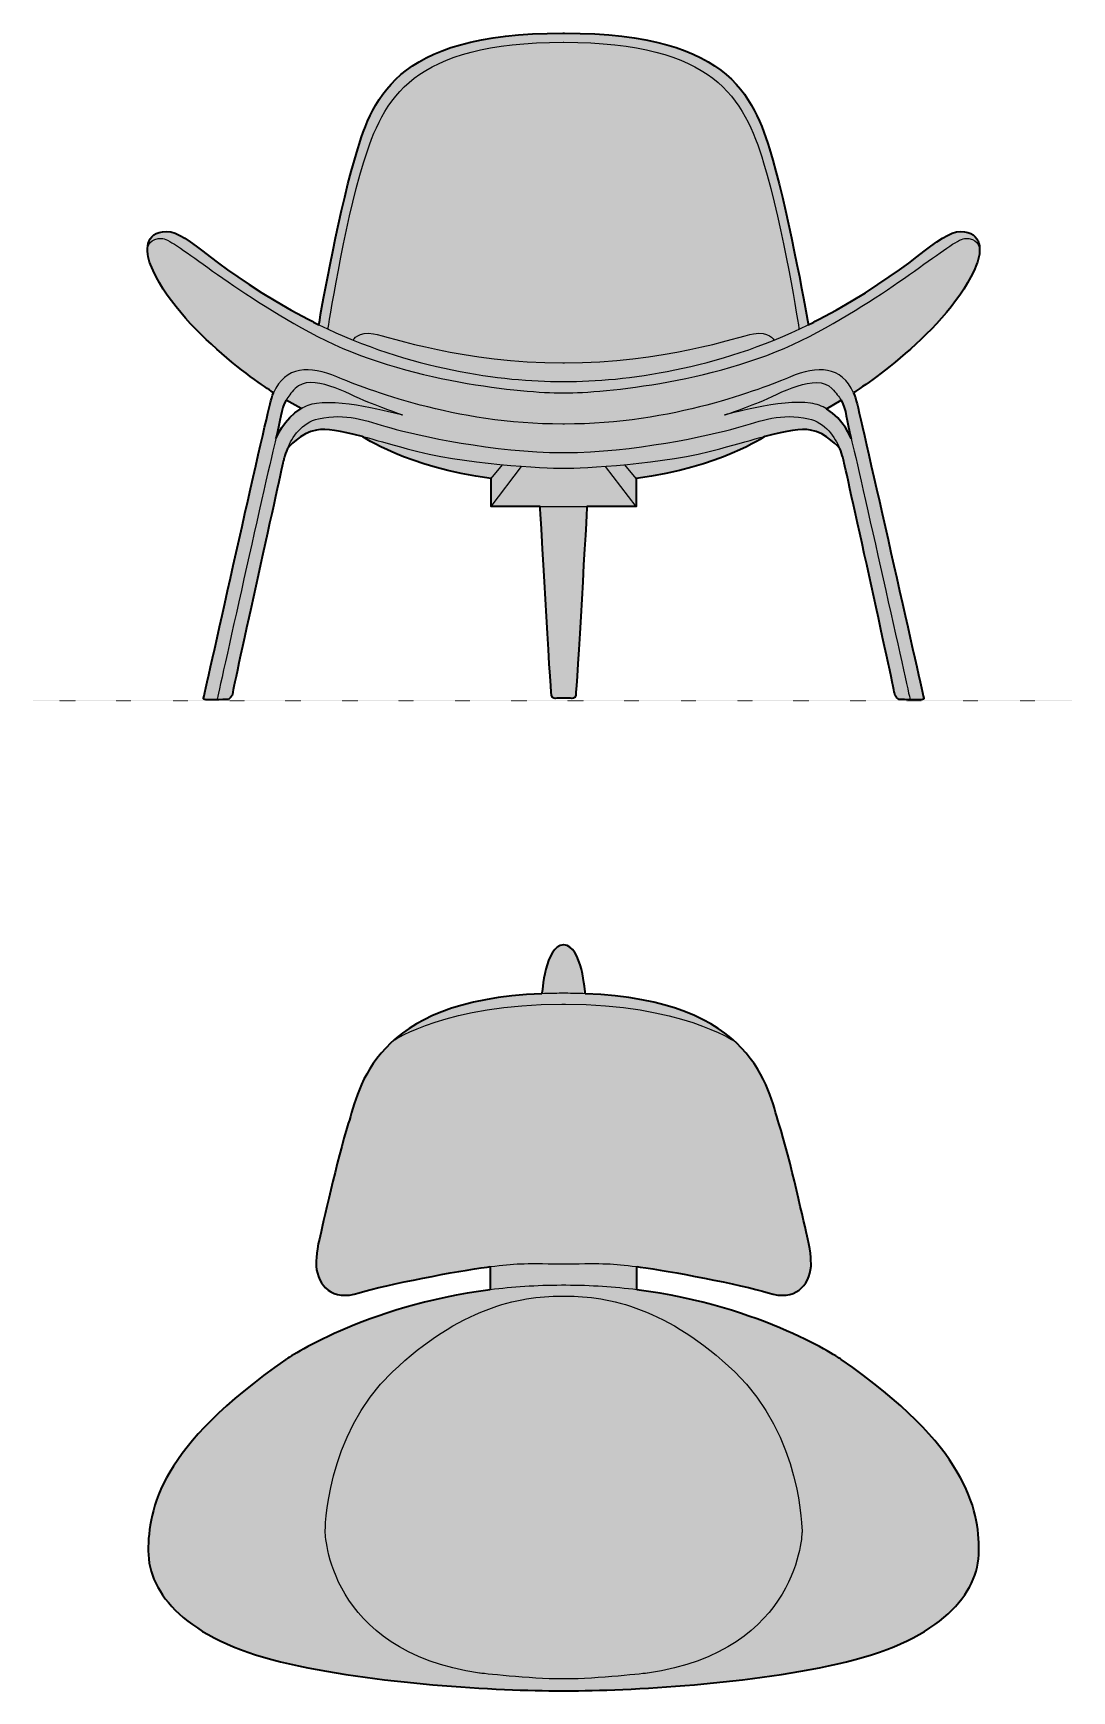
# Model space of a CAD drawing. Header units: millimetres. Extents: x 0 to 2404, y -1096 to 749.
# Drawn here: x 0 to 1149, y -1096 to 738 of the extents above; entities that cross this region are included whole.
import ezdxf

# ---------------------------------------------------------------- set-up
doc = ezdxf.new("R2010")
doc.units = ezdxf.units.MM
doc.linetypes.add('Dots', pattern=[1, 0, -1])
doc.layers.add('Blocks', color=7, linetype='Continuous')
doc.layers.add('Blocks$Fill', color=7, linetype='Continuous', true_color=0xffffff)
for name, color, linetype, lineweight, true_color in [('Blocks$Inner', 7, 'Continuous', 25, 0x007f00), ('Blocks$Outline', 7, 'Continuous', 35, 0xff3f3f), ('Groud', 7, 'Dots', 25, 0x243775)]:
    doc.layers.add(name, color=color, linetype=linetype, lineweight=lineweight, true_color=true_color)

# ---------------------------------------------------------------- blocks, each defined once
blk = doc.blocks.new('CH07 Front')
at = {"layer": 'Blocks$Fill', "extrusion": (0, 0, -1)}
h = blk.add_hatch(color=256, dxfattribs=at)
h.paths.add_polyline_path([(32.11, 34.08), (32.11, 34.08), (32.11, 34.08), (32.12, 34.08), (32.14, 34.1), (32.23, 34.16), (32.58, 34.39), (33.83, 35.26), (34.69, 35.89), (35.66, 36.63), (36.72, 37.48), (37.84, 38.42), (39, 39.45), (39.58, 39.99), (40.16, 40.56), (40.74, 41.14), (41.3, 41.73), (41.86, 42.34), (42.4, 42.96), (42.92, 43.6), (43.41, 44.25), (43.89, 44.9), (44.11, 45.24), (44.33, 45.57), (44.54, 45.91), (44.74, 46.24), (44.94, 46.58), (45.12, 46.93), (45.29, 47.27), (45.46, 47.61), (45.61, 47.96), (45.75, 48.3), (45.8, 48.43), (45.85, 48.57), (45.89, 48.71), (45.93, 48.85), (45.97, 49), (46, 49.14), (46.03, 49.29), (46.04, 49.37), (46.05, 49.45), (46.06, 49.52), (46.06, 49.6), (46.07, 49.67), (46.08, 49.75), (46.08, 49.83), (46.08, 49.9), (46.08, 49.98), (46.08, 50.05), (46.07, 50.13), (46.07, 50.2), (46.06, 50.27), (46.05, 50.35), (46.04, 50.42), (46.03, 50.49), (46.01, 50.56), (45.99, 50.63), (45.97, 50.7), (45.96, 50.73), (45.95, 50.77), (45.94, 50.8), (45.93, 50.83), (45.92, 50.87), (45.9, 50.9), (45.89, 50.93), (45.87, 50.96), (45.86, 50.99), (45.84, 51.03), (45.82, 51.06), (45.81, 51.09), (45.79, 51.12), (45.77, 51.15), (45.75, 51.18), (45.73, 51.2), (45.71, 51.23), (45.69, 51.26), (45.67, 51.29), (45.64, 51.32), (45.62, 51.34), (45.6, 51.37), (45.57, 51.39), (45.55, 51.42), (45.52, 51.44), (45.49, 51.47), (45.46, 51.49), (45.44, 51.52), (45.41, 51.54), (45.38, 51.56), (45.35, 51.58), (45.31, 51.6), (45.28, 51.62), (45.25, 51.64), (45.21, 51.66), (45.18, 51.68), (45.14, 51.7), (45.11, 51.72), (45.07, 51.74), (45.03, 51.75), (44.99, 51.77), (44.95, 51.78), (44.91, 51.8), (44.87, 51.81), (44.83, 51.82), (44.79, 51.84), (44.74, 51.85), (44.7, 51.86), (44.65, 51.87), (44.61, 51.88), (44.56, 51.89), (44.51, 51.9), (44.41, 51.91), (44.31, 51.92), (44.2, 51.93), (44.09, 51.94), (43.98, 51.94), (43.92, 51.94), (43.86, 51.93), (43.8, 51.93), (43.74, 51.92), (43.68, 51.92), (43.62, 51.91), (43.56, 51.9), (43.51, 51.89), (43.45, 51.88), (43.39, 51.86), (43.32, 51.85), (43.26, 51.83), (43.2, 51.81), (43.14, 51.79), (43.08, 51.77), (43.02, 51.74), (42.89, 51.69), (42.77, 51.64), (42.64, 51.58), (42.5, 51.51), (42.37, 51.44), (42.23, 51.36), (42.09, 51.28), (41.95, 51.19), (41.66, 51), (41.35, 50.79), (40.68, 50.31), (37.21, 47.71), (36.08, 46.91), (34.82, 46.06), (33.42, 45.16), (31.88, 44.22), (30.18, 43.24), (28.3, 42.23), (27.1, 41.62), (25.84, 48.3), (24.57, 54.27), (23.87, 57.21), (23.51, 58.59), (23.16, 59.86), (22.79, 61.09), (22.4, 62.33), (22.18, 62.95), (21.95, 63.57), (21.69, 64.19), (21.56, 64.49), (21.41, 64.8), (21.27, 65.1), (21.11, 65.4), (20.95, 65.7), (20.78, 66), (20.6, 66.29), (20.42, 66.59), (20.22, 66.88), (20.02, 67.16), (19.8, 67.45), (19.58, 67.73), (19.35, 68), (19.1, 68.28), (18.85, 68.54), (18.58, 68.81), (18.3, 69.07), (18.01, 69.32), (17.71, 69.58), (17.39, 69.82), (17.06, 70.06), (16.72, 70.3), (16.36, 70.53), (15.99, 70.75), (15.61, 70.97), (15.21, 71.18), (14.79, 71.39), (14.36, 71.59), (13.91, 71.78), (13.44, 71.97), (12.96, 72.15), (12.46, 72.32), (11.95, 72.48), (11.41, 72.64), (10.86, 72.78), (10.29, 72.92), (9.69, 73.06), (9.08, 73.18), (8.45, 73.29), (7.8, 73.4), (7.13, 73.49), (6.44, 73.58), (4.99, 73.73), (3.45, 73.83), (1.81, 73.9), (0.09, 73.92), (0.09, 73.92), (0.09, 73.92), (0.09, 73.92), (0.09, 73.92), (0.09, 73.92), (0.08, 73.92), (0.06, 73.92), (-0.01, 73.92), (-0.08, 73.92), (-0.1, 73.92), (-0.11, 73.92), (-0.11, 73.92), (-0.11, 73.92), (-0.11, 73.92), (-0.11, 73.92), (-0.11, 73.92), (-1.84, 73.9), (-3.47, 73.83), (-5.01, 73.73), (-6.46, 73.58), (-7.15, 73.49), (-7.82, 73.4), (-8.47, 73.29), (-9.1, 73.18), (-9.72, 73.06), (-10.31, 72.92), (-10.88, 72.78), (-11.43, 72.64), (-11.97, 72.48), (-12.48, 72.32), (-12.98, 72.15), (-13.47, 71.97), (-13.93, 71.78), (-14.38, 71.59), (-14.81, 71.39), (-15.23, 71.18), (-15.63, 70.97), (-16.01, 70.75), (-16.38, 70.53), (-16.74, 70.3), (-17.08, 70.06), (-17.41, 69.82), (-17.73, 69.58), (-18.03, 69.32), (-18.32, 69.07), (-18.6, 68.81), (-18.87, 68.54), (-19.12, 68.28), (-19.37, 68), (-19.6, 67.73), (-19.82, 67.45), (-20.04, 67.16), (-20.24, 66.88), (-20.44, 66.59), (-20.62, 66.29), (-20.8, 66), (-20.97, 65.7), (-21.13, 65.4), (-21.29, 65.1), (-21.44, 64.8), (-21.58, 64.49), (-21.71, 64.19), (-21.97, 63.57), (-22.2, 62.95), (-22.42, 62.33), (-22.81, 61.09), (-23.18, 59.86), (-23.53, 58.59), (-23.89, 57.21), (-24.59, 54.27), (-25.86, 48.3), (-26.77, 43.55), (-27.03, 42.13), (-27.1, 41.75), (-27.12, 41.65), (-27.12, 41.63), (-27.12, 41.62), (-27.12, 41.62), (-27.12, 41.62), (-28.32, 42.23), (-30.2, 43.24), (-31.9, 44.22), (-33.44, 45.16), (-34.84, 46.06), (-36.1, 46.91), (-37.23, 47.71), (-39.15, 49.14), (-40.71, 50.31), (-41.37, 50.79), (-41.68, 51), (-41.97, 51.19), (-42.11, 51.28), (-42.25, 51.36), (-42.39, 51.44), (-42.52, 51.51), (-42.66, 51.58), (-42.79, 51.64), (-42.91, 51.69), (-43.04, 51.74), (-43.1, 51.77), (-43.16, 51.79), (-43.22, 51.81), (-43.29, 51.83), (-43.35, 51.85), (-43.41, 51.86), (-43.47, 51.88), (-43.53, 51.89), (-43.59, 51.9), (-43.64, 51.91), (-43.7, 51.92), (-43.76, 51.92), (-43.82, 51.93), (-43.88, 51.93), (-43.94, 51.94), (-44, 51.94), (-44.11, 51.94), (-44.22, 51.93), (-44.33, 51.92), (-44.43, 51.91), (-44.53, 51.9), (-44.58, 51.89), (-44.63, 51.88), (-44.67, 51.87), (-44.72, 51.86), (-44.76, 51.85), (-44.81, 51.84), (-44.85, 51.82), (-44.89, 51.81), (-44.93, 51.8), (-44.97, 51.78), (-45.01, 51.77), (-45.05, 51.75), (-45.09, 51.74), (-45.13, 51.72), (-45.16, 51.7), (-45.2, 51.68), (-45.24, 51.66), (-45.27, 51.64), (-45.3, 51.62), (-45.33, 51.6), (-45.37, 51.58), (-45.4, 51.56), (-45.43, 51.54), (-45.46, 51.52), (-45.48, 51.49), (-45.51, 51.47), (-45.54, 51.44), (-45.57, 51.42), (-45.59, 51.39), (-45.62, 51.37), (-45.64, 51.34), (-45.66, 51.32), (-45.69, 51.29), (-45.71, 51.26), (-45.73, 51.23), (-45.75, 51.2), (-45.77, 51.18), (-45.79, 51.15), (-45.81, 51.12), (-45.83, 51.09), (-45.84, 51.06), (-45.86, 51.03), (-45.88, 50.99), (-45.89, 50.96), (-45.91, 50.93), (-45.92, 50.9), (-45.94, 50.87), (-45.95, 50.83), (-45.96, 50.8), (-45.97, 50.77), (-45.99, 50.73), (-46, 50.7), (-46.02, 50.63), (-46.03, 50.56), (-46.05, 50.49), (-46.06, 50.42), (-46.07, 50.35), (-46.08, 50.27), (-46.09, 50.2), (-46.1, 50.13), (-46.1, 50.05), (-46.1, 49.98), (-46.1, 49.9), (-46.1, 49.83), (-46.1, 49.75), (-46.09, 49.67), (-46.09, 49.6), (-46.08, 49.52), (-46.07, 49.45), (-46.06, 49.37), (-46.05, 49.29), (-46.02, 49.14), (-45.99, 49), (-45.95, 48.85), (-45.91, 48.71), (-45.87, 48.57), (-45.82, 48.43), (-45.77, 48.3), (-45.63, 47.96), (-45.48, 47.61), (-45.31, 47.27), (-45.14, 46.93), (-44.96, 46.58), (-44.76, 46.24), (-44.56, 45.91), (-44.35, 45.57), (-44.13, 45.24), (-43.91, 44.9), (-43.44, 44.25), (-42.94, 43.6), (-42.42, 42.96), (-41.88, 42.34), (-41.32, 41.73), (-40.76, 41.14), (-40.18, 40.56), (-39.6, 39.99), (-39.02, 39.45), (-37.86, 38.42), (-36.74, 37.48), (-35.68, 36.63), (-34.71, 35.89), (-33.85, 35.26), (-32.6, 34.39), (-32.25, 34.16), (-32.16, 34.1), (-32.14, 34.08), (-32.13, 34.08), (-32.13, 34.08), (-32.13, 34.08), (-32.19, 33.94), (-32.24, 33.8), (-32.29, 33.66), (-32.34, 33.51), (-32.39, 33.36), (-32.44, 33.2), (-32.48, 33.04), (-38.9, 4.69), (-39.92, 0.17), (-39.92, 0.17), (-39.9, 0.16), (-39.89, 0.16), (-39.87, 0.15), (-39.85, 0.14), (-39.82, 0.13), (-39.79, 0.12), (-39.76, 0.11), (-39.72, 0.1), (-39.68, 0.09), (-39.64, 0.08), (-39.61, 0.07), (-39.59, 0.07), (-39.57, 0.06), (-39.54, 0.06), (-39.52, 0.06), (-39.49, 0.05), (-39.46, 0.05), (-39.44, 0.05), (-39.41, 0.05), (-39.38, 0.05), (-37.14, 0.11), (-37.14, 0.11), (-37.13, 0.11), (-37.12, 0.12), (-37.09, 0.14), (-37.06, 0.16), (-37.03, 0.19), (-37.01, 0.21), (-36.99, 0.22), (-36.96, 0.24), (-36.94, 0.26), (-36.92, 0.29), (-36.9, 0.31), (-36.88, 0.33), (-36.85, 0.36), (-36.83, 0.38), (-36.81, 0.41), (-36.8, 0.43), (-36.79, 0.44), (-36.78, 0.46), (-36.77, 0.47), (-36.76, 0.49), (-36.75, 0.5), (-36.74, 0.52), (-36.74, 0.53), (-36.73, 0.55), (-36.72, 0.57), (-36.71, 0.58), (-36.71, 0.6), (-36.7, 0.62), (-36.69, 0.64), (-36.69, 0.65), (-36.68, 0.67), (-36.68, 0.69), (-36.67, 0.71), (-36.67, 0.73), (-36.67, 0.75), (-36.67, 0.76), (-36.66, 0.78), (-36.66, 0.8), (-36.66, 0.81), (-36.66, 0.82), (-36.66, 0.83), (-36.66, 0.84), (-36.66, 0.85), (-36.66, 0.86), (-36.65, 0.93), (-36.42, 2.05), (-31.04, 26.56), (-31.04, 26.56), (-31.04, 26.58), (-31.02, 26.66), (-30.99, 26.78), (-30.94, 26.95), (-30.88, 27.14), (-30.8, 27.37), (-30.71, 27.63), (-30.6, 27.91), (-30.53, 27.98), (-30.45, 28.07), (-30.34, 28.19), (-30.2, 28.33), (-30.03, 28.49), (-29.84, 28.66), (-29.63, 28.84), (-29.52, 28.93), (-29.4, 29.02), (-29.28, 29.11), (-29.15, 29.2), (-29.02, 29.29), (-28.88, 29.37), (-28.75, 29.46), (-28.6, 29.53), (-28.46, 29.61), (-28.38, 29.64), (-28.31, 29.68), (-28.24, 29.71), (-28.16, 29.74), (-28.08, 29.77), (-28.01, 29.8), (-27.93, 29.82), (-27.85, 29.85), (-27.77, 29.87), (-27.7, 29.89), (-27.62, 29.91), (-27.54, 29.93), (-27.46, 29.94), (-27.38, 29.95), (-27.27, 29.97), (-27.16, 29.98), (-27.05, 29.99), (-26.94, 30), (-26.82, 30), (-26.7, 30), (-26.59, 30), (-26.46, 30), (-26.21, 29.99), (-25.95, 29.97), (-25.67, 29.94), (-25.37, 29.9), (-25.06, 29.86), (-24.73, 29.8), (-24.01, 29.65), (-23.2, 29.47), (-22.29, 29.24), (-22.29, 29.24), (-22.29, 29.24), (-22.29, 29.24), (-22.28, 29.23), (-22.23, 29.2), (-22.06, 29.09), (-21.78, 28.92), (-21.39, 28.69), (-20.88, 28.41), (-20.26, 28.1), (-19.53, 27.75), (-18.69, 27.38), (-17.74, 27), (-16.68, 26.61), (-15.51, 26.22), (-14.23, 25.85), (-12.84, 25.49), (-11.35, 25.15), (-10.56, 25), (-9.75, 24.85), (-8.9, 24.72), (-8.04, 24.59), (-8.04, 21.49), (-8.04, 21.49), (-2.6, 21.49), (-2.6, 21.49), (-2.6, 21.49), (-2.6, 21.48), (-2.6, 21.44), (-2.59, 21.26), (-2.55, 20.62), (-2.42, 18.29), (-2.02, 11.22), (-1.6, 4.05), (-1.44, 1.62), (-1.39, 0.9), (-1.37, 0.69), (-1.36, 0.62), (-1.35, 0.6), (-1.35, 0.59), (-1.35, 0.58), (-1.34, 0.54), (-1.33, 0.52), (-1.33, 0.5), (-1.32, 0.48), (-1.32, 0.47), (-1.31, 0.45), (-1.3, 0.43), (-1.3, 0.42), (-1.29, 0.4), (-1.28, 0.39), (-1.27, 0.37), (-1.27, 0.36), (-1.26, 0.35), (-1.25, 0.34), (-1.25, 0.33), (-1.24, 0.33), (-1.24, 0.32), (-1.23, 0.32), (-1.23, 0.31), (-1.23, 0.31), (-1.22, 0.3), (-1.22, 0.3), (-1.21, 0.29), (-1.21, 0.29), (-1.21, 0.29), (-1.2, 0.28), (-1.2, 0.28), (-1.19, 0.27), (-1.19, 0.27), (-1.18, 0.27), (-1.18, 0.26), (-1.17, 0.26), (-1.17, 0.26), (-1.17, 0.26), (-1.16, 0.25), (-1.16, 0.25), (-1.15, 0.25), (-1.15, 0.25), (-1.14, 0.24), (-1.14, 0.24), (-1.13, 0.24), (-1.13, 0.24), (-1.12, 0.23), (-1.12, 0.23), (-1.11, 0.23), (-1.11, 0.23), (-1.11, 0.23), (-1.1, 0.23), (-1.09, 0.22), (-1.08, 0.22), (-1.07, 0.22), (-1.06, 0.22), (-1.05, 0.22), (-1.04, 0.22), (-1.03, 0.21), (-1.02, 0.21), (-1.01, 0.21), (-1, 0.21), (-0.98, 0.21), (-0.96, 0.21), (-0.94, 0.22), (-0.85, 0.22), (-0.8, 0.23), (-0.78, 0.23), (-0.76, 0.23), (-0.05, 0.23), (-0.05, 0.23), (0.03, 0.23), (0.03, 0.23), (0.74, 0.23), (0.76, 0.23), (0.78, 0.23), (0.83, 0.22), (0.91, 0.22), (0.94, 0.21), (0.96, 0.21), (0.98, 0.21), (0.99, 0.21), (1, 0.21), (1.01, 0.21), (1.02, 0.22), (1.03, 0.22), (1.04, 0.22), (1.05, 0.22), (1.06, 0.22), (1.07, 0.22), (1.08, 0.23), (1.08, 0.23), (1.09, 0.23), (1.09, 0.23), (1.1, 0.23), (1.1, 0.23), (1.11, 0.24), (1.11, 0.24), (1.12, 0.24), (1.12, 0.24), (1.13, 0.25), (1.13, 0.25), (1.14, 0.25), (1.14, 0.25), (1.15, 0.26), (1.15, 0.26), (1.15, 0.26), (1.16, 0.26), (1.16, 0.27), (1.17, 0.27), (1.17, 0.27), (1.18, 0.28), (1.18, 0.28), (1.18, 0.29), (1.19, 0.29), (1.19, 0.29), (1.2, 0.3), (1.2, 0.3), (1.21, 0.31), (1.21, 0.31), (1.21, 0.32), (1.22, 0.32), (1.22, 0.33), (1.23, 0.33), (1.23, 0.34), (1.24, 0.35), (1.25, 0.36), (1.25, 0.37), (1.26, 0.39), (1.27, 0.4), (1.27, 0.42), (1.28, 0.43), (1.29, 0.45), (1.29, 0.47), (1.3, 0.48), (1.31, 0.5), (1.31, 0.52), (1.32, 0.54), (1.33, 0.58), (1.33, 0.59), (1.33, 0.6), (1.34, 0.62), (1.34, 0.69), (1.36, 0.9), (1.42, 1.62), (1.58, 4.05), (2, 11.22), (2.4, 18.29), (2.53, 20.62), (2.57, 21.26), (2.58, 21.44), (2.58, 21.48), (2.58, 21.49), (2.58, 21.49), (2.58, 21.49), (8.01, 21.49), (8.01, 21.49), (8.01, 24.59), (8.88, 24.72), (9.72, 24.85), (10.54, 25), (11.33, 25.15), (12.82, 25.49), (14.21, 25.85), (15.49, 26.22), (16.66, 26.61), (17.72, 27), (18.67, 27.38), (19.51, 27.75), (20.24, 28.1), (20.86, 28.41), (21.36, 28.69), (21.76, 28.92), (22.04, 29.09), (22.21, 29.2), (22.26, 29.23), (22.27, 29.24), (22.27, 29.24), (22.27, 29.24), (22.27, 29.24), (23.18, 29.47), (23.99, 29.65), (24.71, 29.8), (25.04, 29.86), (25.35, 29.9), (25.65, 29.94), (25.92, 29.97), (26.19, 29.99), (26.44, 30), (26.56, 30), (26.68, 30), (26.8, 30), (26.92, 30), (27.03, 29.99), (27.14, 29.98), (27.25, 29.97), (27.36, 29.95), (27.44, 29.94), (27.52, 29.93), (27.6, 29.91), (27.67, 29.89), (27.75, 29.87), (27.83, 29.85), (27.91, 29.82), (27.99, 29.8), (28.06, 29.77), (28.14, 29.74), (28.21, 29.71), (28.29, 29.68), (28.36, 29.64), (28.44, 29.61), (28.58, 29.53), (28.72, 29.45), (28.86, 29.37), (29, 29.29), (29.13, 29.2), (29.26, 29.11), (29.38, 29.02), (29.5, 28.93), (29.61, 28.84), (29.82, 28.66), (30.01, 28.49), (30.18, 28.33), (30.32, 28.19), (30.43, 28.07), (30.51, 27.98), (30.58, 27.9), (30.69, 27.63), (30.78, 27.37), (30.86, 27.14), (30.92, 26.95), (30.97, 26.78), (31, 26.66), (31.02, 26.56), (31.02, 26.56), (31.02, 26.56), (36.58, 1.18), (36.63, 0.93), (36.64, 0.86), (36.64, 0.85), (36.64, 0.84), (36.64, 0.83), (36.64, 0.82), (36.64, 0.81), (36.64, 0.8), (36.64, 0.78), (36.64, 0.76), (36.65, 0.75), (36.65, 0.73), (36.65, 0.71), (36.66, 0.69), (36.66, 0.67), (36.67, 0.65), (36.67, 0.64), (36.68, 0.62), (36.69, 0.6), (36.69, 0.58), (36.7, 0.57), (36.71, 0.55), (36.72, 0.53), (36.72, 0.52), (36.73, 0.5), (36.74, 0.49), (36.75, 0.47), (36.76, 0.46), (36.77, 0.44), (36.78, 0.43), (36.79, 0.41), (36.81, 0.38), (36.83, 0.36), (36.86, 0.33), (36.88, 0.31), (36.9, 0.29), (36.92, 0.26), (36.94, 0.24), (36.96, 0.22), (36.99, 0.21), (37, 0.19), (37.04, 0.16), (37.07, 0.14), (37.09, 0.12), (37.11, 0.11), (37.11, 0.11), (37.11, 0.11), (39.36, 0.05), (39.39, 0.05), (39.42, 0.05), (39.44, 0.05), (39.47, 0.05), (39.5, 0.06), (39.52, 0.06), (39.55, 0.06), (39.57, 0.07), (39.59, 0.07), (39.62, 0.08), (39.66, 0.09), (39.7, 0.1), (39.74, 0.11), (39.77, 0.12), (39.8, 0.13), (39.83, 0.14), (39.85, 0.15), (39.87, 0.16), (39.88, 0.16), (39.89, 0.17), (39.89, 0.17), (32.5, 32.87), (32.46, 33.04), (32.42, 33.2), (32.37, 33.36), (32.32, 33.51), (32.27, 33.66), (32.22, 33.8), (32.17, 33.94)], flags=0)
h.paths.add_polyline_path([(29.07, 32.33), (30.73, 33.26), (30.79, 33.16), (30.84, 33.05), (30.89, 32.95), (30.93, 32.85), (30.98, 32.75), (31.02, 32.65), (31.06, 32.54), (31.09, 32.44), (31.12, 32.33), (31.15, 32.23), (31.21, 32.01), (31.26, 31.78), (31.31, 31.54), (31.52, 30.44), (31.67, 29.77), (31.85, 29), (31.85, 29), (31.85, 29), (31.85, 29), (31.85, 29.01), (31.84, 29.03), (31.81, 29.1), (31.76, 29.21), (31.69, 29.36), (31.6, 29.54), (31.49, 29.75), (31.35, 29.99), (31.28, 30.11), (31.19, 30.24), (31.11, 30.37), (31.01, 30.5), (30.91, 30.64), (30.81, 30.78), (30.7, 30.91), (30.58, 31.05), (30.46, 31.19), (30.33, 31.33), (30.2, 31.47), (30.05, 31.6), (29.91, 31.73), (29.75, 31.86), (29.67, 31.92), (29.59, 31.98), (29.51, 32.04), (29.43, 32.1), (29.34, 32.16), (29.25, 32.22), (29.16, 32.27)], flags=0)
h.paths.add_polyline_path([(-29.15, 32.29), (-30.75, 33.26), (-30.81, 33.15), (-30.86, 33.05), (-30.91, 32.95), (-30.96, 32.85), (-31, 32.75), (-31.04, 32.65), (-31.08, 32.54), (-31.11, 32.44), (-31.14, 32.33), (-31.18, 32.23), (-31.23, 32.01), (-31.28, 31.78), (-31.33, 31.54), (-31.55, 30.44), (-31.69, 29.77), (-31.87, 29), (-31.87, 29), (-31.87, 29), (-31.87, 29), (-31.87, 29.01), (-31.86, 29.03), (-31.83, 29.1), (-31.78, 29.21), (-31.71, 29.35), (-31.63, 29.53), (-31.51, 29.74), (-31.38, 29.97), (-31.31, 30.09), (-31.23, 30.22), (-31.14, 30.35), (-31.05, 30.48), (-30.95, 30.61), (-30.85, 30.75), (-30.74, 30.89), (-30.63, 31.02), (-30.51, 31.16), (-30.38, 31.3), (-30.25, 31.43), (-30.11, 31.56), (-29.97, 31.69), (-29.82, 31.82), (-29.66, 31.95), (-29.58, 32.01), (-29.5, 32.07), (-29.41, 32.12), (-29.33, 32.18), (-29.24, 32.24)], flags=0)
at = {"layer": 'Blocks$Inner'}
for points in [[(-8.01, 24.59), (-6.77, 26.08)], [(-8.01, 21.49), (-4.64, 25.9)], [(8.04, 21.49), (4.66, 25.9)], [(8.04, 24.59), (6.79, 26.08)]]:
    blk.add_lwpolyline(points, dxfattribs=at)
for points in [[(-22.15, 59.56), (-19.96, 66.71), (-16.71, 72.91), (-0.03, 72.91)], [(-0.03, 72.91), (-0.03, 72.91), (0.05, 72.91), (0.05, 72.91)], [(0.05, 72.91), (16.73, 72.91), (19.98, 66.71), (22.17, 59.56)], [(-26.08, 41.13), (-26.08, 41.13), (-24.34, 52.41), (-22.15, 59.56)], [(22.17, 59.56), (24.36, 52.41), (26.1, 41.12), (26.1, 41.12)], [(-31.85, 29), (-32.62, 26.02), (-38.36, 0.17), (-38.36, 0.17)], [(31.87, 29), (32.64, 26.02), (38.38, 0.17), (38.38, 0.17)]]:
    blk.add_open_spline(points, degree=3, dxfattribs=at)
for points, knots in [([(-46.05, 50.15), (-46.05, 50.15), (-45.87, 51.34), (-44.39, 51.16), (-42.91, 50.98), (-36.88, 45.38), (-27.24, 40.32), (-17.6, 35.26), (-4.23, 34.06), (-0.15, 34.06), (-0.15, 34.06), (0.17, 34.06), (0.17, 34.06), (4.25, 34.06), (17.62, 35.26), (27.26, 40.32), (36.9, 45.38), (42.93, 50.98), (44.41, 51.16), (45.89, 51.34), (46.07, 50.15), (46.07, 50.15)], [0, 0, 0, 0, 1, 1, 1, 2, 2, 2, 3, 3, 3, 4, 4, 4, 5, 5, 5, 6, 6, 6, 7, 7, 7, 7]), ([(-27.1, 41.62), (-17.01, 36.64), (-6.75, 35.32), (-0.15, 35.32), (-0.15, 35.32), (0.17, 35.32), (0.17, 35.32), (6.77, 35.32), (17.03, 36.64), (27.12, 41.62)], [3.038099, 3.038099, 3.038099, 3.038099, 4, 4, 4, 5, 5, 5, 5.961892, 5.961892, 5.961892, 5.961892]), ([(-23.33, 39.9), (-23.33, 39.9), (-22.68, 40.98), (-21.03, 40.62), (-19.37, 40.26), (-10.85, 37.4), (-0.09, 37.4), (-0.09, 37.4), (0.11, 37.4), (0.11, 37.4), (10.87, 37.4), (19.39, 40.26), (21.05, 40.62), (22.7, 40.98), (23.35, 39.9), (23.35, 39.9)], [0, 0, 0, 0, 1, 1, 1, 2, 2, 2, 3, 3, 3, 4, 4, 4, 5, 5, 5, 5]), ([(32.13, 34.08), (30.85, 37.06), (28.09, 37.08), (25.13, 35.85), (21.82, 34.48), (12.12, 30.61), (0.11, 30.61), (0.11, 30.61), (-0.09, 30.61), (-0.09, 30.61), (-12.1, 30.61), (-21.8, 34.48), (-25.11, 35.85), (-28.07, 37.08), (-30.83, 37.06), (-32.11, 34.08)], [8.107098, 8.107098, 8.107098, 8.107098, 9, 9, 9, 10, 10, 10, 11, 11, 11, 12, 12, 12, 12.892893, 12.892893, 12.892893, 12.892893]), ([(-29.07, 32.33), (-28.58, 32.62), (-28, 32.84), (-27.36, 32.93), (-24.16, 33.41), (-17.83, 31.62), (-17.83, 31.62), (-17.83, 31.62), (-19.43, 32.16), (-21.68, 33.05), (-23.92, 33.95), (-27.95, 36.39), (-29.72, 34.54), (-30.19, 34.06), (-30.5, 33.65), (-30.73, 33.26)], [0.796711, 0.796711, 0.796711, 0.796711, 1, 1, 1, 2, 2, 2, 3, 3, 3, 4, 4, 4, 4.262906, 4.262906, 4.262906, 4.262906]), ([(29.15, 32.29), (28.64, 32.6), (28.05, 32.83), (27.38, 32.93), (24.18, 33.41), (17.85, 31.62), (17.85, 31.62), (17.85, 31.62), (19.45, 32.16), (21.7, 33.05), (23.95, 33.95), (27.97, 36.39), (29.74, 34.54), (30.21, 34.06), (30.52, 33.65), (30.75, 33.26)], [0.788593, 0.788593, 0.788593, 0.788593, 1, 1, 1, 2, 2, 2, 3, 3, 3, 4, 4, 4, 4.263031, 4.263031, 4.263031, 4.263031]), ([(-30.58, 27.9), (-30.06, 29.13), (-29.02, 30.8), (-27.12, 31.2), (-24.04, 31.86), (-22.03, 31.03), (-19.13, 30.19), (-16.24, 29.36), (-7.54, 27.45), (-0.15, 27.45), (-0.15, 27.45), (0.17, 27.45), (0.17, 27.45), (7.56, 27.45), (16.26, 29.36), (19.15, 30.19), (22.05, 31.03), (24.06, 31.86), (27.14, 31.2), (29.04, 30.8), (30.08, 29.13), (30.6, 27.91)], [18.383252, 18.383252, 18.383252, 18.383252, 19, 19, 19, 20, 20, 20, 21, 21, 21, 22, 22, 22, 23, 23, 23, 24, 24, 24, 24.616624, 24.616624, 24.616624, 24.616624]), ([(-22.27, 29.24), (-20.96, 28.9), (-19.35, 28.45), (-17.3, 27.87), (-11.21, 26.14), (-1.8, 25.72), (-0.15, 25.72), (-0.15, 25.72), (0.17, 25.72), (0.17, 25.72), (1.83, 25.72), (11.23, 26.14), (17.32, 27.87), (19.37, 28.45), (20.98, 28.9), (22.29, 29.24)], [1.663622, 1.663622, 1.663622, 1.663622, 2, 2, 2, 3, 3, 3, 4, 4, 4, 5, 5, 5, 5.336337, 5.336337, 5.336337, 5.336337]), ([(-2.58, 21.49), (-1.16, 21.49), (-0.03, 21.49), (-0.03, 21.49), (-0.03, 21.49), (0.05, 21.49), (0.05, 21.49), (0.05, 21.49), (1.19, 21.49), (2.6, 21.49)], [2.622911, 2.622911, 2.622911, 2.622911, 3, 3, 3, 4, 4, 4, 4.377099, 4.377099, 4.377099, 4.377099])]:
    blk.add_open_spline(points, degree=3, knots=knots, dxfattribs=at)
at = {"layer": 'Blocks$Outline'}
for points in [[(-29.07, 32.33), (-30.73, 33.26)], [(29.15, 32.29), (30.75, 33.26)]]:
    blk.add_lwpolyline(points, dxfattribs=at)
for points in [[(-23.16, 59.86), (-21.26, 66.35), (-19.02, 73.92), (-0.09, 73.92)], [(-0.09, 73.92), (-0.09, 73.92), (0.11, 73.92), (0.11, 73.92)], [(0.11, 73.92), (19.04, 73.92), (21.28, 66.35), (23.18, 59.86)], [(-27.1, 41.62), (-27.1, 41.62), (-25.05, 53.37), (-23.16, 59.86)], [(23.18, 59.86), (25.07, 53.37), (27.12, 41.62), (27.12, 41.62)], [(28.32, 42.23), (38.79, 47.71), (41.51, 51.94), (44, 51.94)], [(44, 51.94), (46.48, 51.94), (46.31, 49.67), (45.77, 48.3)], [(-32.11, 34.08), (-32.11, 34.08), (-42.85, 40.92), (-45.75, 48.3)], [(45.77, 48.3), (42.87, 40.92), (32.13, 34.08), (32.13, 34.08)], [(-28.3, 42.23), (-27.9, 42.02), (-27.5, 41.81), (-27.1, 41.62)], [(27.12, 41.62), (27.52, 41.81), (27.92, 42.02), (28.32, 42.23)], [(-30.73, 33.26), (-31.36, 32.16), (-31.28, 31.2), (-31.85, 29)], [(30.75, 33.26), (31.38, 32.16), (31.3, 31.2), (31.87, 29)], [(-31.85, 29), (-31.85, 29), (-31.02, 31.19), (-29.07, 32.33)], [(31.87, 29), (31.87, 29), (31.06, 31.15), (29.15, 32.29)], [(-8.01, 24.59), (-17.42, 25.84), (-22.27, 29.24), (-22.27, 29.24)], [(22.29, 29.24), (22.29, 29.24), (17.44, 25.84), (8.04, 24.59)], [(-1.33, 0.58), (-1.45, 1.06), (-2.58, 21.49), (-2.58, 21.49)], [(2.6, 21.49), (2.6, 21.49), (1.47, 1.06), (1.35, 0.58)], [(-0.74, 0.23), (-0.98, 0.23), (-1.21, 0.11), (-1.33, 0.58)], [(1.35, 0.58), (1.23, 0.11), (1, 0.23), (0.76, 0.23)]]:
    blk.add_open_spline(points, degree=3, dxfattribs=at)
for points, knots in [([(-45.75, 48.3), (-46.28, 49.67), (-46.46, 51.94), (-43.98, 51.94), (-41.49, 51.94), (-38.77, 47.71), (-28.3, 42.23)], [1, 1, 1, 1, 2, 2, 2, 3, 3, 3, 3]), ([(-30.58, 27.9), (-30.9, 27.14), (-31.02, 26.56), (-31.02, 26.56), (-31.02, 26.56), (-36.64, 1.24), (-36.64, 0.82), (-36.64, 0.4), (-37.11, 0.11), (-37.11, 0.11), (-37.11, 0.11), (-39.07, 0.05), (-39.36, 0.05), (-39.66, 0.05), (-39.89, 0.17), (-39.89, 0.17), (-39.89, 0.17), (-33.51, 28.7), (-32.5, 32.87), (-32.39, 33.32), (-32.26, 33.72), (-32.11, 34.08)], [32.139779, 32.139779, 32.139779, 32.139779, 32.523031, 32.523031, 32.523031, 33.523031, 33.523031, 33.523031, 34.523031, 34.523031, 34.523031, 35.523031, 35.523031, 35.523031, 36.523031, 36.523031, 36.523031, 37.523031, 37.523031, 37.523031, 37.630138, 37.630138, 37.630138, 37.630138]), ([(32.13, 34.08), (32.28, 33.72), (32.41, 33.32), (32.52, 32.87), (33.53, 28.7), (39.92, 0.17), (39.92, 0.17), (39.92, 0.17), (39.68, 0.05), (39.38, 0.05), (39.09, 0.05), (37.14, 0.11), (37.14, 0.11), (37.14, 0.11), (36.66, 0.4), (36.66, 0.82), (36.66, 1.24), (31.04, 26.56), (31.04, 26.56), (31.04, 26.56), (30.92, 27.14), (30.6, 27.91)], [11.076207, 11.076207, 11.076207, 11.076207, 11.183305, 11.183305, 11.183305, 12.183305, 12.183305, 12.183305, 13.183305, 13.183305, 13.183305, 14.183305, 14.183305, 14.183305, 15.183305, 15.183305, 15.183305, 16.183305, 16.183305, 16.183305, 16.566681, 16.566681, 16.566681, 16.566681]), ([(-22.27, 29.24), (-24.84, 29.9), (-26.22, 30.11), (-27.36, 29.95), (-29.07, 29.72), (-30.58, 27.9), (-30.58, 27.9)], [30.476157, 30.476157, 30.476157, 30.476157, 31.139779, 31.139779, 31.139779, 32.139779, 32.139779, 32.139779, 32.139779]), ([(30.6, 27.91), (30.6, 27.91), (29.09, 29.72), (27.38, 29.95), (26.24, 30.11), (24.87, 29.9), (22.29, 29.24)], [16.566681, 16.566681, 16.566681, 16.566681, 17.566704, 17.566704, 17.566704, 18.230344, 18.230344, 18.230344, 18.230344]), ([(-2.58, 21.49), (-4.92, 21.49), (-8.01, 21.49), (-8.01, 21.49), (-8.01, 21.49), (-8.01, 24.59), (-8.01, 24.59)], [27.853245, 27.853245, 27.853245, 27.853245, 28.476157, 28.476157, 28.476157, 29.476157, 29.476157, 29.476157, 29.476157]), ([(8.04, 24.59), (8.04, 24.59), (8.04, 21.49), (8.04, 21.49), (8.04, 21.49), (4.94, 21.49), (2.6, 21.49)], [19.230344, 19.230344, 19.230344, 19.230344, 20.230344, 20.230344, 20.230344, 20.853245, 20.853245, 20.853245, 20.853245]), ([(0.76, 0.23), (0.52, 0.23), (0.05, 0.23), (0.05, 0.23), (0.05, 0.23), (-0.03, 0.23), (-0.03, 0.23), (-0.03, 0.23), (-0.5, 0.23), (-0.74, 0.23)], [22.853245, 22.853245, 22.853245, 22.853245, 23.853245, 23.853245, 23.853245, 24.853245, 24.853245, 24.853245, 25.853245, 25.853245, 25.853245, 25.853245])]:
    blk.add_open_spline(points, degree=3, knots=knots, dxfattribs=at)
blk = doc.blocks.new('CH07 top')
at = {"layer": 'Blocks$Fill'}
blk.add_hatch(color=256, dxfattribs=at).paths.add_polyline_path([(-47.85, 15.17), (-49.15, 14.99), (-50.41, 14.79), (-51.65, 14.57), (-52.85, 14.33), (-54.01, 14.07), (-55.14, 13.8), (-56.24, 13.51), (-57.3, 13.22), (-59.31, 12.59), (-61.17, 11.95), (-62.88, 11.29), (-64.42, 10.64), (-65.81, 10.01), (-67.02, 9.42), (-68.06, 8.88), (-68.92, 8.4), (-69.6, 8.01), (-70.09, 7.71), (-70.46, 7.46), (-70.49, 7.45), (-71.76, 6.55), (-72.96, 5.67), (-74.08, 4.81), (-75.14, 3.96), (-76.14, 3.12), (-77.07, 2.31), (-77.94, 1.51), (-78.75, 0.72), (-79.5, -0.05), (-80.2, -0.8), (-80.85, -1.54), (-81.44, -2.26), (-81.98, -2.97), (-82.48, -3.67), (-82.93, -4.35), (-83.14, -4.68), (-83.34, -5.01), (-83.53, -5.34), (-83.71, -5.66), (-83.88, -5.98), (-84.04, -6.3), (-84.19, -6.61), (-84.33, -6.92), (-84.46, -7.23), (-84.59, -7.53), (-84.7, -7.83), (-84.81, -8.12), (-84.91, -8.41), (-85.01, -8.7), (-85.1, -8.99), (-85.17, -9.27), (-85.25, -9.55), (-85.32, -9.82), (-85.38, -10.09), (-85.43, -10.36), (-85.52, -10.88), (-85.6, -11.4), (-85.65, -11.9), (-85.69, -12.38), (-85.72, -12.85), (-85.73, -13.31), (-85.74, -13.76), (-85.73, -13.98), (-85.73, -14.2), (-85.71, -14.43), (-85.69, -14.65), (-85.66, -14.87), (-85.62, -15.09), (-85.58, -15.32), (-85.54, -15.54), (-85.48, -15.76), (-85.42, -15.98), (-85.35, -16.21), (-85.28, -16.43), (-85.2, -16.65), (-85.11, -16.87), (-85.02, -17.09), (-84.91, -17.31), (-84.81, -17.53), (-84.69, -17.75), (-84.57, -17.97), (-84.44, -18.19), (-84.3, -18.41), (-84.16, -18.62), (-84.01, -18.84), (-83.85, -19.05), (-83.68, -19.27), (-83.51, -19.48), (-83.33, -19.69), (-83.14, -19.9), (-82.95, -20.11), (-82.75, -20.32), (-82.54, -20.52), (-82.32, -20.73), (-82.09, -20.93), (-81.86, -21.13), (-81.62, -21.33), (-81.37, -21.52), (-81.12, -21.72), (-80.85, -21.91), (-80.58, -22.1), (-80.3, -22.29), (-80.01, -22.48), (-79.72, -22.66), (-79.1, -23.03), (-78.45, -23.38), (-77.77, -23.72), (-77.06, -24.06), (-76.31, -24.38), (-75.52, -24.69), (-74.71, -24.98), (-73.85, -25.27), (-72.97, -25.54), (-72.04, -25.79), (-71.08, -26.03), (-69.09, -26.48), (-67.04, -26.89), (-64.93, -27.26), (-62.8, -27.59), (-58.48, -28.15), (-54.22, -28.58), (-50.11, -28.89), (-46.29, -29.1), (-42.88, -29.22), (-39.98, -29.25), (-39.98, -29.25), (-39.47, -29.25), (-36.58, -29.22), (-33.17, -29.1), (-29.35, -28.89), (-25.24, -28.58), (-20.98, -28.15), (-16.66, -27.59), (-14.53, -27.26), (-12.42, -26.89), (-10.37, -26.48), (-8.38, -26.03), (-7.42, -25.79), (-6.49, -25.54), (-5.61, -25.27), (-4.75, -24.98), (-3.94, -24.69), (-3.15, -24.38), (-2.4, -24.06), (-1.69, -23.72), (-1.01, -23.38), (-0.36, -23.03), (0.26, -22.66), (0.55, -22.48), (0.84, -22.29), (1.12, -22.1), (1.39, -21.91), (1.66, -21.72), (1.91, -21.52), (2.16, -21.33), (2.4, -21.13), (2.64, -20.93), (2.86, -20.73), (3.08, -20.52), (3.29, -20.32), (3.49, -20.11), (3.69, -19.9), (3.87, -19.69), (4.05, -19.48), (4.23, -19.27), (4.39, -19.05), (4.55, -18.84), (4.7, -18.62), (4.84, -18.41), (4.98, -18.19), (5.11, -17.97), (5.23, -17.75), (5.35, -17.53), (5.46, -17.31), (5.56, -17.09), (5.65, -16.87), (5.74, -16.65), (5.82, -16.43), (5.89, -16.21), (5.96, -15.98), (6.02, -15.76), (6.08, -15.54), (6.12, -15.32), (6.17, -15.09), (6.2, -14.87), (6.23, -14.65), (6.25, -14.43), (6.27, -14.2), (6.28, -13.98), (6.28, -13.76), (6.27, -13.31), (6.26, -12.85), (6.23, -12.38), (6.2, -11.9), (6.14, -11.4), (6.07, -10.88), (5.97, -10.36), (5.92, -10.09), (5.86, -9.82), (5.79, -9.55), (5.72, -9.27), (5.64, -8.99), (5.55, -8.7), (5.46, -8.41), (5.35, -8.12), (5.25, -7.83), (5.13, -7.53), (5, -7.23), (4.87, -6.92), (4.73, -6.61), (4.58, -6.3), (4.42, -5.98), (4.25, -5.66), (4.07, -5.34), (3.88, -5.01), (3.68, -4.68), (3.47, -4.35), (3.02, -3.67), (2.52, -2.97), (1.98, -2.26), (1.39, -1.54), (0.74, -0.8), (0.04, -0.05), (-0.71, 0.72), (-1.52, 1.51), (-2.39, 2.31), (-3.32, 3.12), (-4.31, 3.96), (-5.38, 4.81), (-6.5, 5.67), (-7.7, 6.55), (-8.97, 7.45), (-8.97, 7.45), (-9.07, 7.51), (-9.37, 7.71), (-9.86, 8.01), (-10.54, 8.4), (-11.4, 8.88), (-12.44, 9.42), (-13.65, 10.01), (-15.04, 10.64), (-16.58, 11.29), (-18.29, 11.95), (-20.15, 12.59), (-22.16, 13.22), (-23.22, 13.51), (-24.32, 13.8), (-25.45, 14.07), (-26.61, 14.33), (-27.81, 14.57), (-29.05, 14.79), (-30.31, 14.99), (-31.61, 15.17), (-31.61, 17.74), (-29.86, 17.49), (-28.13, 17.2), (-24.12, 16.46), (-20.13, 15.62), (-18.43, 15.21), (-17.7, 15.02), (-17.07, 14.83), (-16.93, 14.79), (-16.79, 14.75), (-16.66, 14.72), (-16.52, 14.69), (-16.39, 14.66), (-16.26, 14.63), (-16.13, 14.61), (-16.01, 14.6), (-15.88, 14.58), (-15.76, 14.57), (-15.64, 14.57), (-15.53, 14.57), (-15.41, 14.57), (-15.3, 14.57), (-15.19, 14.58), (-15.08, 14.59), (-14.98, 14.6), (-14.87, 14.62), (-14.77, 14.64), (-14.67, 14.66), (-14.57, 14.68), (-14.48, 14.71), (-14.38, 14.74), (-14.29, 14.78), (-14.2, 14.81), (-14.12, 14.85), (-14.03, 14.89), (-13.95, 14.94), (-13.87, 14.98), (-13.79, 15.03), (-13.72, 15.08), (-13.64, 15.14), (-13.57, 15.19), (-13.5, 15.25), (-13.43, 15.31), (-13.36, 15.38), (-13.3, 15.44), (-13.24, 15.51), (-13.18, 15.58), (-13.12, 15.65), (-13.06, 15.72), (-13.01, 15.8), (-12.96, 15.87), (-12.91, 15.95), (-12.86, 16.03), (-12.81, 16.11), (-12.77, 16.2), (-12.73, 16.28), (-12.69, 16.37), (-12.65, 16.46), (-12.61, 16.55), (-12.58, 16.64), (-12.54, 16.73), (-12.51, 16.82), (-12.48, 16.92), (-12.46, 17.01), (-12.43, 17.11), (-12.41, 17.21), (-12.39, 17.3), (-12.37, 17.4), (-12.35, 17.51), (-12.33, 17.61), (-12.32, 17.71), (-12.31, 17.81), (-12.31, 17.81), (-12.31, 18.08), (-12.33, 18.38), (-12.35, 18.77), (-12.4, 19.22), (-12.42, 19.47), (-12.46, 19.72), (-12.5, 19.98), (-12.55, 20.25), (-12.6, 20.52), (-12.67, 20.79), (-13.94, 26.23), (-14.9, 30.11), (-15.4, 31.96), (-15.88, 33.6), (-16.38, 35.29), (-16.53, 35.78), (-16.7, 36.29), (-16.89, 36.82), (-17.1, 37.37), (-17.22, 37.65), (-17.34, 37.93), (-17.47, 38.21), (-17.61, 38.49), (-17.76, 38.78), (-17.91, 39.07), (-18.08, 39.36), (-18.25, 39.65), (-18.44, 39.94), (-18.63, 40.23), (-18.83, 40.52), (-19.05, 40.81), (-19.27, 41.1), (-19.51, 41.39), (-19.76, 41.68), (-20.02, 41.96), (-20.3, 42.25), (-20.59, 42.52), (-20.89, 42.8), (-21.21, 43.08), (-21.54, 43.34), (-21.88, 43.61), (-22.24, 43.87), (-22.62, 44.13), (-23.01, 44.38), (-23.42, 44.63), (-23.84, 44.87), (-24.29, 45.1), (-24.75, 45.33), (-25.22, 45.55), (-25.72, 45.76), (-26.23, 45.97), (-26.77, 46.17), (-27.32, 46.36), (-27.89, 46.54), (-28.49, 46.71), (-29.1, 46.88), (-29.74, 47.03), (-30.39, 47.18), (-31.07, 47.31), (-31.77, 47.43), (-32.5, 47.55), (-33.24, 47.65), (-34.01, 47.74), (-34.8, 47.82), (-35.62, 47.88), (-37.33, 47.98), (-37.33, 47.98), (-37.33, 47.98), (-37.33, 47.98), (-37.33, 47.99), (-37.34, 48.04), (-37.35, 48.21), (-37.38, 48.47), (-37.42, 48.82), (-37.48, 49.23), (-37.55, 49.68), (-37.65, 50.17), (-37.7, 50.42), (-37.76, 50.68), (-37.83, 50.93), (-37.9, 51.18), (-37.98, 51.43), (-38.07, 51.67), (-38.11, 51.79), (-38.16, 51.9), (-38.21, 52.01), (-38.26, 52.12), (-38.32, 52.23), (-38.37, 52.34), (-38.43, 52.44), (-38.49, 52.53), (-38.52, 52.58), (-38.55, 52.63), (-38.58, 52.67), (-38.61, 52.72), (-38.64, 52.76), (-38.67, 52.8), (-38.71, 52.84), (-38.74, 52.88), (-38.77, 52.92), (-38.81, 52.95), (-38.84, 52.99), (-38.88, 53.02), (-38.92, 53.06), (-38.95, 53.09), (-38.99, 53.12), (-39.03, 53.15), (-39.07, 53.17), (-39.11, 53.2), (-39.13, 53.21), (-39.15, 53.22), (-39.17, 53.23), (-39.19, 53.24), (-39.21, 53.25), (-39.23, 53.26), (-39.25, 53.27), (-39.27, 53.28), (-39.29, 53.29), (-39.31, 53.3), (-39.33, 53.31), (-39.35, 53.32), (-39.37, 53.32), (-39.39, 53.33), (-39.42, 53.34), (-39.44, 53.34), (-39.46, 53.35), (-39.48, 53.35), (-39.5, 53.36), (-39.53, 53.36), (-39.55, 53.37), (-39.57, 53.37), (-39.6, 53.37), (-39.62, 53.37), (-39.64, 53.38), (-39.67, 53.38), (-39.69, 53.38), (-39.71, 53.38), (-39.71, 53.38), (-39.71, 53.38), (-39.71, 53.38), (-39.71, 53.38), (-39.71, 53.38), (-39.71, 53.38), (-39.72, 53.38), (-39.73, 53.38), (-39.74, 53.38), (-39.75, 53.38), (-39.75, 53.38), (-39.75, 53.38), (-39.75, 53.38), (-39.75, 53.38), (-39.75, 53.38), (-39.75, 53.38), (-39.77, 53.38), (-39.79, 53.38), (-39.82, 53.38), (-39.84, 53.37), (-39.86, 53.37), (-39.89, 53.37), (-39.91, 53.37), (-39.93, 53.36), (-39.95, 53.36), (-39.98, 53.35), (-40, 53.35), (-40.02, 53.34), (-40.04, 53.34), (-40.06, 53.33), (-40.09, 53.32), (-40.11, 53.32), (-40.13, 53.31), (-40.15, 53.3), (-40.17, 53.29), (-40.19, 53.28), (-40.21, 53.27), (-40.23, 53.26), (-40.25, 53.25), (-40.27, 53.24), (-40.29, 53.23), (-40.31, 53.22), (-40.33, 53.21), (-40.35, 53.2), (-40.39, 53.17), (-40.43, 53.15), (-40.47, 53.12), (-40.51, 53.09), (-40.54, 53.06), (-40.58, 53.02), (-40.61, 52.99), (-40.65, 52.95), (-40.68, 52.92), (-40.72, 52.88), (-40.75, 52.84), (-40.79, 52.8), (-40.82, 52.76), (-40.85, 52.72), (-40.88, 52.67), (-40.91, 52.63), (-40.94, 52.58), (-40.97, 52.53), (-41.03, 52.44), (-41.09, 52.34), (-41.14, 52.23), (-41.2, 52.12), (-41.25, 52.01), (-41.3, 51.9), (-41.34, 51.79), (-41.39, 51.67), (-41.48, 51.43), (-41.56, 51.18), (-41.63, 50.93), (-41.7, 50.68), (-41.76, 50.42), (-41.81, 50.17), (-41.91, 49.68), (-41.98, 49.23), (-42.04, 48.82), (-42.08, 48.47), (-42.11, 48.21), (-42.12, 48.04), (-42.13, 47.99), (-42.13, 47.98), (-42.13, 47.98), (-42.13, 47.98), (-42.13, 47.98), (-43.84, 47.88), (-44.65, 47.82), (-45.45, 47.74), (-46.22, 47.65), (-46.96, 47.55), (-47.69, 47.43), (-48.39, 47.31), (-49.07, 47.18), (-49.72, 47.03), (-50.36, 46.88), (-50.97, 46.71), (-51.56, 46.54), (-52.14, 46.36), (-52.69, 46.17), (-53.22, 45.97), (-53.74, 45.76), (-54.24, 45.55), (-54.71, 45.33), (-55.17, 45.1), (-55.62, 44.87), (-56.04, 44.63), (-56.45, 44.38), (-56.84, 44.13), (-57.22, 43.87), (-57.58, 43.61), (-57.92, 43.34), (-58.25, 43.08), (-58.57, 42.8), (-58.87, 42.52), (-59.16, 42.25), (-59.44, 41.96), (-59.7, 41.68), (-59.95, 41.39), (-60.19, 41.1), (-60.41, 40.81), (-60.63, 40.52), (-60.83, 40.23), (-61.02, 39.94), (-61.21, 39.65), (-61.38, 39.36), (-61.54, 39.07), (-61.7, 38.78), (-61.85, 38.49), (-61.98, 38.21), (-62.12, 37.93), (-62.24, 37.65), (-62.35, 37.37), (-62.57, 36.82), (-62.76, 36.29), (-62.93, 35.78), (-63.58, 33.6), (-64.06, 31.96), (-64.56, 30.11), (-66.79, 20.79), (-66.86, 20.52), (-66.91, 20.25), (-66.96, 19.98), (-67, 19.72), (-67.03, 19.47), (-67.06, 19.22), (-67.11, 18.77), (-67.13, 18.38), (-67.15, 18.08), (-67.15, 17.81), (-67.14, 17.71), (-67.12, 17.61), (-67.11, 17.51), (-67.09, 17.4), (-67.07, 17.3), (-67.05, 17.21), (-67.03, 17.11), (-67, 17.01), (-66.98, 16.92), (-66.95, 16.82), (-66.92, 16.73), (-66.88, 16.64), (-66.85, 16.55), (-66.81, 16.46), (-66.77, 16.37), (-66.73, 16.28), (-66.69, 16.2), (-66.65, 16.11), (-66.6, 16.03), (-66.55, 15.95), (-66.5, 15.87), (-66.45, 15.8), (-66.4, 15.72), (-66.34, 15.65), (-66.28, 15.58), (-66.22, 15.51), (-66.16, 15.44), (-66.09, 15.38), (-66.03, 15.31), (-65.96, 15.25), (-65.89, 15.19), (-65.82, 15.14), (-65.74, 15.08), (-65.67, 15.03), (-65.59, 14.98), (-65.51, 14.94), (-65.43, 14.89), (-65.34, 14.85), (-65.25, 14.81), (-65.17, 14.78), (-65.07, 14.74), (-64.98, 14.71), (-64.89, 14.68), (-64.79, 14.66), (-64.69, 14.64), (-64.59, 14.62), (-64.48, 14.6), (-64.38, 14.59), (-64.27, 14.58), (-64.16, 14.57), (-64.05, 14.57), (-63.93, 14.57), (-63.82, 14.57), (-63.7, 14.57), (-63.58, 14.58), (-63.45, 14.6), (-63.33, 14.61), (-63.2, 14.63), (-63.07, 14.66), (-62.94, 14.69), (-62.8, 14.72), (-62.67, 14.75), (-62.53, 14.79), (-62.38, 14.83), (-61.76, 15.02), (-61.03, 15.21), (-59.33, 15.62), (-55.34, 16.46), (-51.33, 17.2), (-49.6, 17.49), (-47.85, 17.74)], flags=0)
at = {"layer": 'Blocks$Inner'}
for points, knots in [([(-37.33, 47.98), (-38.04, 48), (-38.77, 48.02), (-39.53, 48.02), (-39.53, 48.02), (-39.93, 48.02), (-39.93, 48.02), (-40.69, 48.02), (-41.42, 48), (-42.13, 47.98)], [5.963568, 5.963568, 5.963568, 5.963568, 6, 6, 6, 7, 7, 7, 7.03643, 7.03643, 7.03643, 7.03643]), ([(-58.5, 42.83), (-58.5, 42.83), (-52.61, 46.82), (-39.93, 46.82), (-39.93, 46.82), (-39.53, 46.82), (-39.53, 46.82), (-26.84, 46.82), (-20.85, 42.73), (-20.85, 42.73)], [0, 0, 0, 0, 1, 1, 1, 2, 2, 2, 3, 3, 3, 3]), ([(-47.85, 17.74), (-45.01, 18.11), (-44.39, 18.11), (-39.93, 18.05), (-39.93, 18.05), (-39.53, 18.05), (-39.53, 18.05), (-35.07, 18.11), (-34.45, 18.11), (-31.61, 17.74)], [12.038981, 12.038981, 12.038981, 12.038981, 13, 13, 13, 14, 14, 14, 14.961021, 14.961021, 14.961021, 14.961021]), ([(-31.61, 15.17), (-34.07, 15.48), (-36.7, 15.67), (-39.47, 15.67), (-39.47, 15.67), (-39.98, 15.67), (-39.98, 15.67), (-42.76, 15.67), (-45.39, 15.48), (-47.85, 15.17)], [3.850653, 3.850653, 3.850653, 3.850653, 4, 4, 4, 5, 5, 5, 5.149348, 5.149348, 5.149348, 5.149348]), ([(-39.47, -27.94), (-36.14, -27.94), (-30.42, -27.29), (-30.42, -27.29), (-13.5, -24.84), (-13.32, -11.62), (-13.32, -11.62), (-13.32, -11.62), (-13.32, -1.01), (-20.77, 6.08), (-28.21, 13.16), (-34.77, 14.48), (-39.47, 14.48), (-39.47, 14.48), (-39.98, 14.48), (-39.98, 14.48), (-44.69, 14.48), (-51.24, 13.16), (-58.69, 6.08), (-66.14, -1.01), (-66.14, -11.62), (-66.14, -11.62), (-66.14, -11.62), (-65.96, -24.84), (-49.04, -27.29), (-49.04, -27.29), (-43.32, -27.94), (-39.98, -27.94), (-39.98, -27.94), (-39.47, -27.94), (-39.47, -27.94)], [0, 0, 0, 0, 1, 1, 1, 2, 2, 2, 3, 3, 3, 4, 4, 4, 5, 5, 5, 6, 6, 6, 7, 7, 7, 8, 8, 8, 9, 9, 9, 10, 10, 10, 10])]:
    blk.add_open_spline(points, degree=3, knots=knots, dxfattribs=at)
at = {"layer": 'Blocks$Outline'}
for points in [[(-47.85, 17.74), (-47.85, 15.17)], [(-31.61, 15.17), (-31.61, 17.74)]]:
    blk.add_lwpolyline(points, dxfattribs=at)
for points in [[(-39.75, 53.38), (-41.77, 53.38), (-42.13, 47.98), (-42.13, 47.98)], [(-39.71, 53.38), (-39.71, 53.38), (-39.75, 53.38), (-39.75, 53.38)], [(-37.33, 47.98), (-37.33, 47.98), (-37.69, 53.38), (-39.71, 53.38)]]:
    blk.add_open_spline(points, degree=3, dxfattribs=at)
for points, knots in [([(-42.13, 47.98), (-60.89, 47.26), (-62.37, 37.44), (-63.58, 33.6), (-64.83, 29.61), (-66.44, 22.22), (-66.79, 20.79), (-67.15, 19.36), (-67.15, 17.81), (-67.15, 17.81), (-66.91, 15.61), (-65.42, 13.88), (-62.38, 14.83), (-59.35, 15.79), (-51.36, 17.28), (-48.21, 17.69), (-48.08, 17.71), (-47.96, 17.72), (-47.85, 17.74)], [18.703851, 18.703851, 18.703851, 18.703851, 19.667421, 19.667421, 19.667421, 20.667421, 20.667421, 20.667421, 21.667421, 21.667421, 21.667421, 22.667421, 22.667421, 22.667421, 23.667421, 23.667421, 23.667421, 23.706402, 23.706402, 23.706402, 23.706402]), ([(-31.61, 17.74), (-31.49, 17.72), (-31.38, 17.71), (-31.25, 17.69), (-28.1, 17.28), (-20.11, 15.79), (-17.07, 14.83), (-14.04, 13.88), (-12.55, 15.61), (-12.31, 17.81), (-12.31, 17.81), (-12.31, 19.36), (-12.67, 20.79), (-13.02, 22.22), (-14.63, 29.61), (-15.88, 33.6), (-17.09, 37.44), (-18.57, 47.26), (-37.33, 47.98)], [10.701304, 10.701304, 10.701304, 10.701304, 10.740283, 10.740283, 10.740283, 11.740283, 11.740283, 11.740283, 12.740283, 12.740283, 12.740283, 13.740283, 13.740283, 13.740283, 14.740283, 14.740283, 14.740283, 15.703851, 15.703851, 15.703851, 15.703851]), ([(-47.85, 15.17), (-61.87, 13.39), (-70.49, 7.45), (-70.49, 7.45), (-84.43, -2.2), (-85.74, -9.06), (-85.74, -13.76), (-85.74, -18.47), (-81.51, -23.53), (-71.08, -26.03), (-60.66, -28.54), (-46.9, -29.25), (-39.98, -29.25), (-39.98, -29.25), (-39.47, -29.25), (-39.47, -29.25), (-32.56, -29.25), (-18.8, -28.54), (-8.38, -26.03), (2.05, -23.53), (6.28, -18.47), (6.28, -13.76), (6.28, -9.06), (4.97, -2.2), (-8.97, 7.45), (-8.97, 7.45), (-17.59, 13.39), (-31.61, 15.17)], [1, 1, 1, 1, 1.850652, 1.850652, 1.850652, 2.850652, 2.850652, 2.850652, 3.850652, 3.850652, 3.850652, 4.850652, 4.850652, 4.850652, 5.850652, 5.850652, 5.850652, 6.850652, 6.850652, 6.850652, 7.850652, 7.850652, 7.850652, 8.850652, 8.850652, 8.850652, 9.701304, 9.701304, 9.701304, 9.701304])]:
    blk.add_open_spline(points, degree=3, knots=knots, dxfattribs=at)

msp = doc.modelspace()

# ---------------------------------------------------------------- linework, layer by layer
at = {"layer": 'Groud'}
msp.add_lwpolyline([(0, 0), (1149.3, 0)], dxfattribs=at)

# ---------------------------------------------------------------- block references
at = {"layer": 'Blocks', "xscale": 9.988654517147138, "yscale": 9.988654517147138, "zscale": 9.988654517147138}
for name, p in [('CH07 Front', (586.8, 0)), ('CH07 top', (983.8, -803.8))]:
    msp.add_blockref(name, p, dxfattribs=at)

doc.saveas('drawing.dxf')
